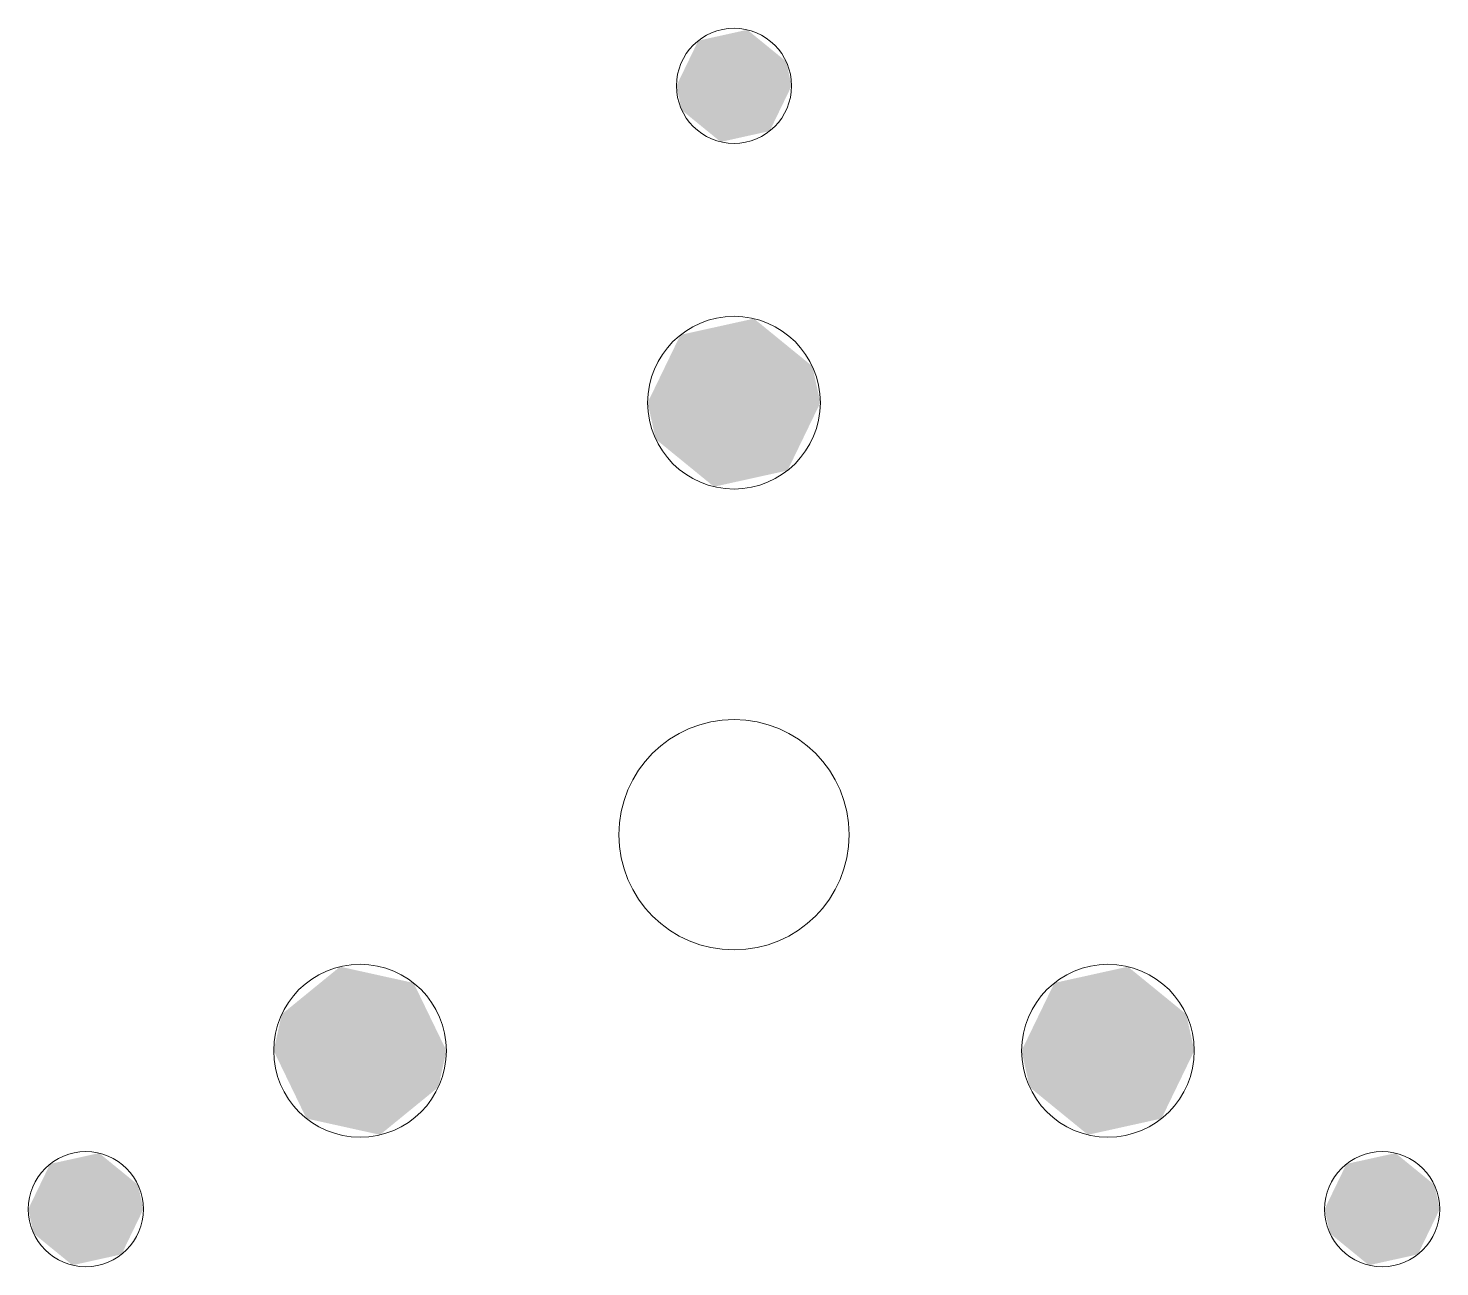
# Model space of a CAD drawing. Header units: millimetres. Extents: x -1.23 to 1.23, y -0.75 to 1.4.
import ezdxf

# ---------------------------------------------------------------- set-up
doc = ezdxf.new("R2010")
doc.units = ezdxf.units.MM
doc.linetypes.add('K5LT32768', pattern=[0])

msp = doc.modelspace()

# ---------------------------------------------------------------- hatches: boundary and pattern name
h = msp.add_hatch(color=7)
h.paths.add_polyline_path([(-0.7995, -0.375), (-0.7425, -0.4927), (-0.6148, -0.5209), (-0.5135, -0.4383), (-0.4995, -0.375), (-0.5565, -0.2573), (-0.6842, -0.2291), (-0.7855, -0.3117)])
h.paths.add_polyline_path([(-1.2258, -0.65), (-1.1878, -0.5715), (-1.1027, -0.5527), (-1.0352, -0.6078), (-1.0258, -0.65), (-1.0638, -0.7285), (-1.149, -0.7473), (-1.2165, -0.6922)])
h.paths.add_polyline_path([(0.4995, -0.375), (0.5565, -0.2573), (0.6842, -0.2291), (0.7855, -0.3117), (0.7995, -0.375), (0.7425, -0.4927), (0.6148, -0.5209), (0.5135, -0.4383)])
h.paths.add_polyline_path([(1.2258, -0.65), (1.1878, -0.7285), (1.1027, -0.7473), (1.0352, -0.6922), (1.0258, -0.65), (1.0638, -0.5715), (1.149, -0.5527), (1.2165, -0.6078)])
h.paths.add_polyline_path([(-0.15, 0.75), (-0.093, 0.8677), (0.0347, 0.8959), (0.136, 0.8133), (0.15, 0.75), (0.093, 0.6323), (-0.0347, 0.6041), (-0.136, 0.6867)])
h.paths.add_polyline_path([(-0.1, 1.3), (-0.062, 1.3785), (0.0231, 1.3973), (0.0907, 1.3422), (0.1, 1.3), (0.062, 1.2215), (-0.0231, 1.2027), (-0.0907, 1.2578)])

# ---------------------------------------------------------------- linework, layer by layer
at = {"color": 7, "linetype": 'K5LT32768', "lineweight": 18}
for centre, radius in [((0, 1.3), 0.1), ((0, 0.75), 0.15), ((0, 0), 0.2), ((-0.6495, -0.375), 0.15), ((0.6495, -0.375), 0.15), ((-1.1258, -0.65), 0.1), ((1.1258, -0.65), 0.1)]:
    msp.add_circle(centre, radius, dxfattribs=at)

doc.saveas('drawing.dxf')
